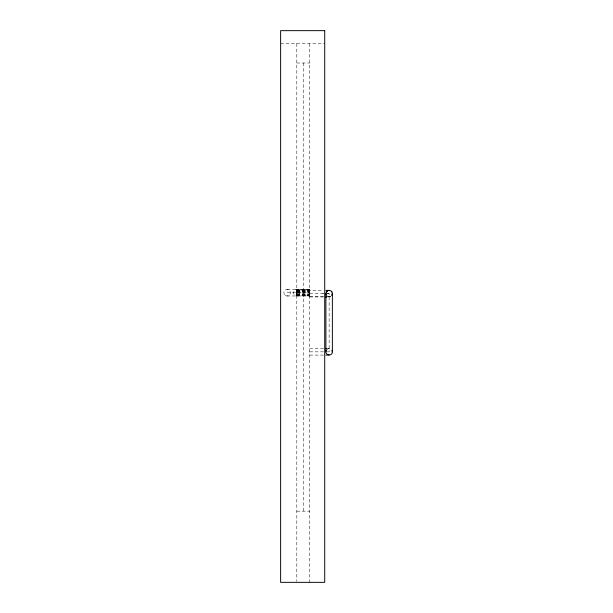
<?xml version="1.0" encoding="UTF-8"?>
<svg xmlns="http://www.w3.org/2000/svg" width="613" height="613" viewBox="0 0 613 613"><rect width="100%" height="100%" fill="white"/><g stroke="black" fill="none" stroke-linecap="round" stroke-linejoin="round"><path stroke-width="0.46" stroke-dasharray="3.06 2.3" d="M309.764 296.776L309.787 290.539L296.807 290.501M296.861 295.857L296.853 289.604L309.749 289.604M326.852 349.563L328.3 348.72L330.759 349.05M329.978 296.73L330.759 296.408L327.242 296.838M329.978 296.792L327.242 296.899M280.624 43.592L324.714 43.592M296.807 63.009L309.749 63.009M287.037 289.512L309.749 289.52M296.807 290.416L323.511 290.424M296.807 291.083L309.749 291.083M296.807 291.183L309.749 291.183M296.807 291.857L309.749 291.857M296.807 291.964L309.749 291.964M287.099 292.746L309.749 292.692M296.807 292.807L309.749 292.807M296.807 293.642L309.749 293.527M322.668 293.604L323.511 293.604M327.242 293.604L329.135 293.604L329.135 351.847L327.242 351.847M309.726 293.665L323.511 293.665M327.242 293.665L329.135 293.665M296.807 294.317L309.749 294.317M296.807 294.416L309.749 294.416M296.807 294.991L309.749 294.991M296.807 295.075L309.749 295.075M296.807 295.52L309.749 295.52M296.807 295.581L309.749 295.581M309.749 295.857L296.807 295.918L296.807 289.512L296.792 295.979L296.868 289.681M286.899 295.979L309.749 295.964M323.511 296.838L309.726 296.838L309.726 290.37L309.657 296.677M309.726 296.899L323.511 296.899M309.726 348.621L323.511 348.613M327.242 348.621L329.135 348.621M309.726 351.847L323.511 351.847M309.726 355.08L323.511 355.088M296.807 511.165L309.749 511.165M329.135 296.838L326.852 295.887M309.749 43.592L309.749 582.35M303.274 63.009L303.274 511.165M296.807 43.592L296.807 581.392M309.749 289.918L296.807 289.918L309.749 289.972M285.313 295.443A3.234 3.234 0 0 0 290.324 292.945A3.234 3.234 0 0 0 285.65 289.857A3.234 3.234 0 0 0 285.313 295.443M299.496 294.531A3.234 3.226 -90 0 0 296.999 289.52A3.234 3.226 -90 0 0 293.918 294.194A3.234 3.226 -90 0 0 299.496 294.531"/><path stroke-width="0.92" d="M325.901 293.658L326.338 292.041M331.94 295.282L332.369 293.604L332.376 351.847C332.376 357.195 323.656 354.858 326.338 350.23M331.94 295.221L332.261 294.439M326.338 291.987L327.518 290.861M326.852 291.313C328.261 289.88 330.966 290.194 331.94 291.987M327.526 290.807L328.3 290.539M325.901 290.378L329.135 290.378M325.901 296.838L326.606 296.838M325.901 296.899L326.606 296.899M325.901 348.613L326.606 348.621M325.901 355.08L329.135 355.08M331.94 291.987L332.376 293.665M326.338 295.221L325.901 293.604L325.901 351.847M331.94 350.23L332.376 351.847M324.714 30.65L280.624 30.65L280.624 582.35L324.714 582.35L324.714 30.65"/></g></svg>
